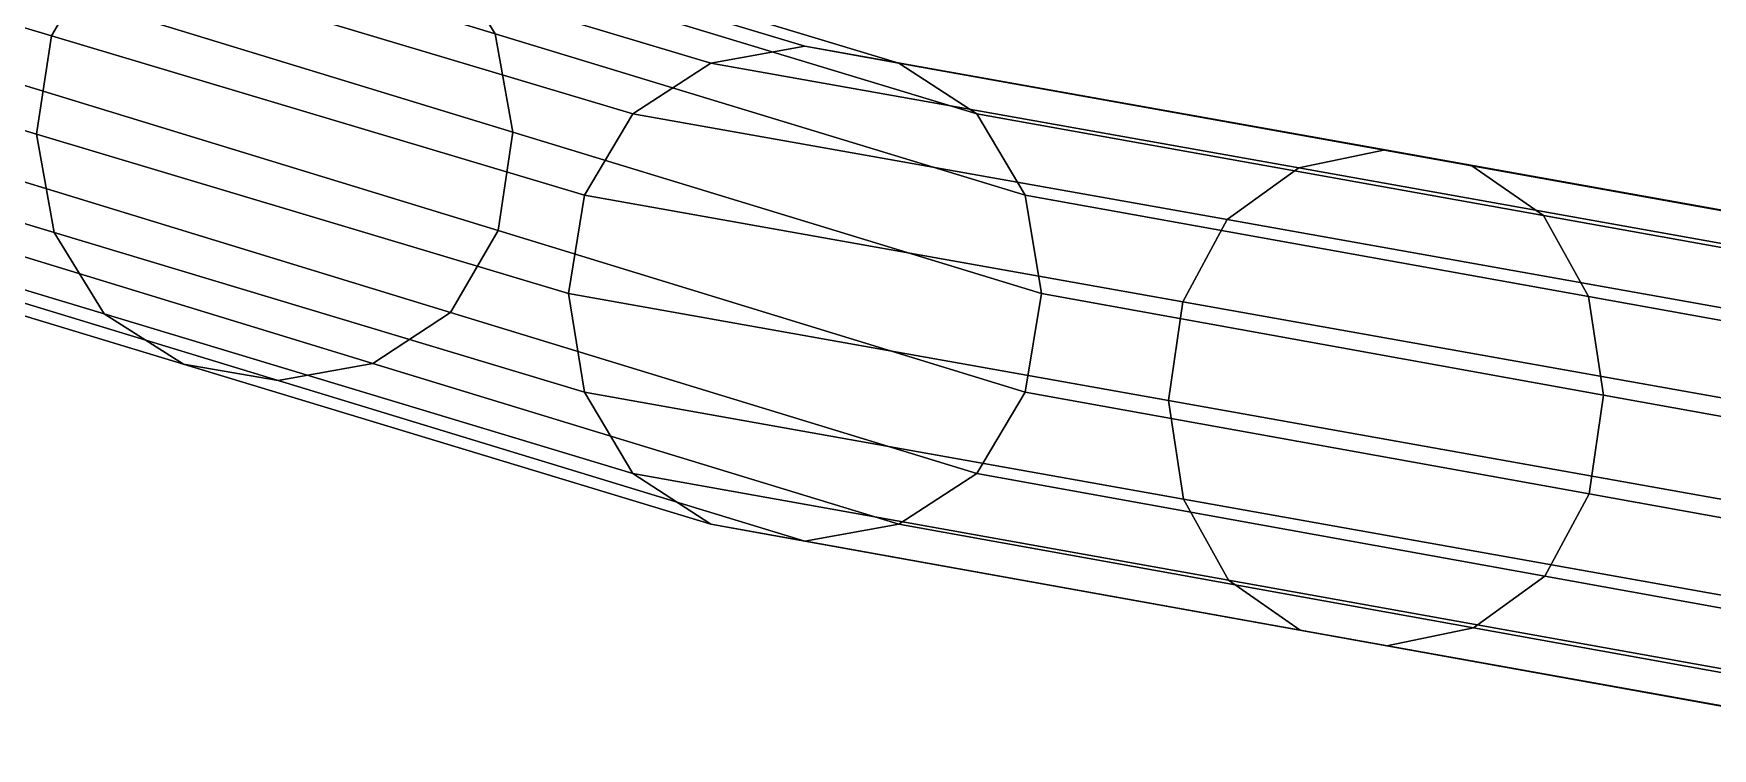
# Model space of a CAD drawing. Extents: x -10606 to 81047, y -69897 to 84397.
# Drawn here: x 17843 to 32791, y -8620 to -2260 of the extents above; entities that cross this region are included whole.
import ezdxf

# ---------------------------------------------------------------- set-up
doc = ezdxf.new("R2010")
doc.units = 0

msp = doc.modelspace()

# ---------------------------------------------------------------- linework, layer by layer
for points in [[(18002.333984, -2279.651367, -58793.183594), (12979.705078, -778.339172, -62555.507813), (13429.979492, -59.029221, -63019.632813), (18425.662109, -1552.171143, -59312.101563)], [(21508.791016, -1537.861816, -63091.421875), (16631.931641, -59.029152, -66547.90625), (17082.205078, -778.339172, -67076.109375), (21952.892578, -2261.427002, -63635.804688)], [(17870.216797, -3155.94458, -58631.234375), (12829.614258, -1646.471924, -62428.785156), (12979.705078, -778.339172, -62555.507813), (18002.333984, -2279.651367, -58793.183594)], [(22110.228516, -3136.530029, -63828.667969), (21952.892578, -2261.427002, -63635.804688), (17082.205078, -778.339172, -67076.109375), (17232.296875, -1646.471802, -67280.164063)], [(23873.320313, -2522.788574, -56673.710938), (19117.826172, -1098.656616, -60160.5625), (19958.710938, -944.642517, -61191.324219), (24710.626953, -2372.703125, -57752.632813)], [(24710.626953, -2372.703125, -57752.632813), (19958.710938, -944.642517, -61191.324219), (20803.835938, -1090.803345, -62227.28125), (25547.933594, -2522.78833, -58835.480469)], [(23179.550781, -2973.044434, -55784.015625), (18425.662109, -1552.171143, -59312.101563), (19117.826172, -1098.656616, -60160.5625), (23873.320313, -2522.788574, -56673.710938)], [(25547.933594, -2522.78833, -58835.480469), (20803.835938, -1090.803345, -62227.28125), (21508.791016, -1537.861816, -63091.421875), (26241.703125, -2973.044434, -59736.960938)], [(22748.935547, -3698.457031, -55237.621094), (18002.333984, -2279.651367, -58793.183594), (18425.662109, -1552.171143, -59312.101563), (23179.550781, -2973.044434, -55784.015625)], [(26241.703125, -2973.044434, -59736.960938), (21508.791016, -1537.861816, -63091.421875), (21952.892578, -2261.427002, -63635.804688), (26672.318359, -3698.456787, -60302.339844)], [(18027.251953, -4030.976074, -58823.730469), (12979.705078, -2514.604492, -62632.835938), (12829.614258, -1646.471924, -62428.785156), (17870.216797, -3155.94458, -58631.234375)], [(21978.537109, -4013.02124, -63667.238281), (22110.228516, -3136.530029, -63828.667969), (17232.296875, -1646.471802, -67280.164063), (17082.205078, -2514.604492, -67153.4375)], [(22748.935547, -3698.457031, -55237.621094), (22605.398438, -4573.95459, -55063.785156), (17870.216797, -3155.94458, -58631.234375), (18002.333984, -2279.651367, -58793.183594)], [(26672.318359, -3698.456787, -60302.339844), (21952.892578, -2261.427002, -63635.804688), (22110.228516, -3136.530029, -63828.667969), (26815.857422, -4573.95459, -60499.089844)], [(29107.517578, -3455.927246, -53161.277344), (23873.320313, -2522.788574, -56673.710938), (24710.626953, -2372.703125, -57752.632813), (29877.414063, -3295.654785, -54316.121094)], [(29877.414063, -3295.654785, -54316.121094), (24710.626953, -2372.703125, -57752.632813), (25547.933594, -2522.78833, -58835.480469), (30648.027344, -3436.105469, -55472.042969)], [(18027.251953, -4030.976074, -58823.730469), (18471.369141, -4754.645508, -59368.128906), (13429.979492, -3233.914551, -63161.039063), (12979.705078, -2514.604492, -62632.835938)], [(21555.533203, -4740.720703, -63148.71875), (21978.537109, -4013.02124, -63667.238281), (17082.205078, -2514.604492, -67153.4375), (16631.931641, -3233.914551, -66689.3125)], [(28470.453125, -3915.26416, -52205.679688), (23179.550781, -2973.044434, -55784.015625), (23873.320313, -2522.788574, -56673.710938), (29107.517578, -3455.927246, -53161.277344)], [(30648.027344, -3436.105469, -55472.042969), (25547.933594, -2522.78833, -58835.480469), (26241.703125, -2973.044434, -59736.960938), (31287.441406, -3879.002686, -56431.164063)], [(28076.382813, -4647.258789, -51614.574219), (22748.935547, -3698.457031, -55237.621094), (23179.550781, -2973.044434, -55784.015625), (28470.453125, -3915.26416, -52205.679688)], [(31287.441406, -3879.002686, -56431.164063), (26241.703125, -2973.044434, -59736.960938), (26672.318359, -3698.456787, -60302.339844), (31685.773438, -4600.76709, -57028.660156)], [(26815.857422, -4573.95459, -60499.089844), (22110.228516, -3136.530029, -63828.667969), (21978.537109, -4013.02124, -63667.238281), (26672.318359, -5449.452148, -60325.253906)], [(18471.369141, -4754.645508, -59368.128906), (19176.681641, -5201.935547, -60232.707031), (14155.421875, -3680.382813, -63980.296875), (13429.979492, -3233.914551, -63161.039063)], [(20863.414063, -5194.351074, -62300.3125), (21555.533203, -4740.720703, -63148.71875), (16631.931641, -3233.914551, -66689.3125), (15906.489258, -3680.382813, -65909.820313)], [(22605.398438, -4573.95459, -55063.785156), (22748.935547, -5449.452148, -55260.535156), (18027.251953, -4030.976074, -58823.730469), (17870.216797, -3155.94458, -58631.234375)], [(34964.085938, -4204.29541, -50932.894531), (34149.769531, -4354.846191, -49777.648438), (29107.517578, -3455.927246, -53161.277344), (29877.414063, -3295.654785, -54316.121094)], [(35778.40625, -4354.845703, -52088.632813), (34964.085938, -4204.29541, -50932.894531), (29877.414063, -3295.654785, -54316.121094), (30648.027344, -3436.105469, -55472.042969)], [(36453.128906, -4806.497559, -53046.777344), (35778.40625, -4354.845703, -52088.632813), (30648.027344, -3436.105469, -55472.042969), (31287.441406, -3879.002686, -56431.164063)], [(34149.769531, -4354.846191, -49777.648438), (33475.046875, -4806.497559, -48820.976563), (28470.453125, -3915.26416, -52205.679688), (29107.517578, -3455.927246, -53161.277344)], [(19176.681641, -5201.935547, -60232.707031), (20022.255859, -5348.304199, -61269.21875), (15030.956055, -3829.205566, -64951.6875), (14155.421875, -3680.382813, -63980.296875)], [(20022.255859, -5348.304199, -61269.21875), (20863.414063, -5194.351074, -62300.3125), (15906.489258, -3680.382813, -65909.820313), (15030.956055, -3829.205566, -64951.6875)], [(27947.083984, -5526.333984, -51420.625), (22605.398438, -4573.95459, -55063.785156), (22748.935547, -3698.457031, -55237.621094), (28076.382813, -4647.258789, -51614.574219)], [(31685.773438, -4600.76709, -57028.660156), (26672.318359, -3698.456787, -60302.339844), (26815.857422, -4573.95459, -60499.089844), (31820.736328, -5476.401367, -57231.105469)], [(36871.921875, -5534.158203, -53642.21875), (36453.128906, -4806.497559, -53046.777344), (31287.441406, -3879.002686, -56431.164063), (31685.773438, -4600.76709, -57028.660156)], [(22748.935547, -5449.452148, -55260.535156), (23179.550781, -6174.864746, -55825.910156), (18471.369141, -4754.645508, -59368.128906), (18027.251953, -4030.976074, -58823.730469)], [(26672.318359, -5449.452148, -60325.253906), (21978.537109, -4013.02124, -63667.238281), (21555.533203, -4740.720703, -63148.71875), (26241.703125, -6174.864746, -59778.859375)], [(33475.046875, -4806.497559, -48820.976563), (33056.253906, -5534.158203, -48227.90625), (28076.382813, -4647.258789, -51614.574219), (28470.453125, -3915.26416, -52205.679688)], [(27947.083984, -5526.333984, -51420.625), (28082.134766, -6402.086426, -51623.203125), (22748.935547, -5449.452148, -55260.535156), (22605.398438, -4573.95459, -55063.785156)], [(31691.833984, -6355.523438, -57037.75), (31820.736328, -5476.401367, -57231.105469), (26815.857422, -4573.95459, -60499.089844), (26672.318359, -5449.452148, -60325.253906)], [(37011.519531, -6412.369141, -53841.734375), (36871.921875, -5534.158203, -53642.21875), (31685.773438, -4600.76709, -57028.660156), (31820.736328, -5476.401367, -57231.105469)], [(23179.550781, -6174.864746, -55825.910156), (23873.320313, -6625.120605, -56727.394531), (19176.681641, -5201.935547, -60232.707031), (18471.369141, -4754.645508, -59368.128906)], [(25547.935547, -6625.120605, -58889.164063), (26241.703125, -6174.864746, -59778.859375), (21555.533203, -4740.720703, -63148.71875), (20863.414063, -5194.351074, -62300.3125)], [(33056.253906, -5534.158203, -48227.90625), (32916.65625, -6412.369141, -48031.253906), (27947.083984, -5526.333984, -51420.625), (28076.382813, -4647.258789, -51614.574219)], [(23873.320313, -6625.120605, -56727.394531), (24710.626953, -6775.206055, -57810.242188), (20022.255859, -5348.304199, -61269.21875), (19176.681641, -5201.935547, -60232.707031)], [(24710.626953, -6775.206055, -57810.242188), (25547.935547, -6625.120605, -58889.164063), (20863.414063, -5194.351074, -62300.3125), (20022.255859, -5348.304199, -61269.21875)], [(28082.134766, -6402.086426, -51623.203125), (28481.029297, -7124.077637, -52221.542969), (23179.550781, -6174.864746, -55825.910156), (22748.935547, -5449.452148, -55260.535156)], [(31298.458984, -7087.714844, -56447.6875), (31691.833984, -6355.523438, -57037.75), (26672.318359, -5449.452148, -60325.253906), (26241.703125, -6174.864746, -59778.859375)], [(33056.253906, -7290.580078, -48230.769531), (28082.134766, -6402.086426, -51623.203125), (27947.083984, -5526.333984, -51420.625), (32916.65625, -6412.369141, -48031.253906)], [(37011.519531, -6412.369141, -53841.734375), (31820.736328, -5476.401367, -57231.105469), (31691.833984, -6355.523438, -57037.75), (36871.921875, -7290.580078, -53645.082031)], [(28481.029297, -7124.077637, -52221.542969), (29121.195313, -7567.19043, -53181.792969), (23873.320313, -6625.120605, -56727.394531), (23179.550781, -6174.864746, -55825.910156)], [(30662.013672, -7547.297852, -55493.023438), (31298.458984, -7087.714844, -56447.6875), (26241.703125, -6174.864746, -59778.859375), (25547.935547, -6625.120605, -58889.164063)], [(33475.046875, -8018.240723, -48826.214844), (28481.029297, -7124.077637, -52221.542969), (28082.134766, -6402.086426, -51623.203125), (33056.253906, -7290.580078, -48230.769531)], [(36871.921875, -7290.580078, -53645.082031), (31691.833984, -6355.523438, -57037.75), (31298.458984, -7087.714844, -56447.6875), (36453.128906, -8018.240723, -53052.015625)], [(29121.195313, -7567.19043, -53181.792969), (29892.255859, -7707.70459, -54338.382813), (24710.626953, -6775.206055, -57810.242188), (23873.320313, -6625.120605, -56727.394531)], [(29892.255859, -7707.70459, -54338.382813), (30662.013672, -7547.297852, -55493.023438), (25547.935547, -6625.120605, -58889.164063), (24710.626953, -6775.206055, -57810.242188)], [(34149.769531, -8469.892578, -49784.359375), (29121.195313, -7567.19043, -53181.792969), (28481.029297, -7124.077637, -52221.542969), (33475.046875, -8018.240723, -48826.214844)], [(36453.128906, -8018.240723, -53052.015625), (31298.458984, -7087.714844, -56447.6875), (30662.013672, -7547.297852, -55493.023438), (35778.40625, -8469.892578, -52095.34375)], [(34964.085938, -8620.443359, -50940.09375), (29892.255859, -7707.70459, -54338.382813), (29121.195313, -7567.19043, -53181.792969), (34149.769531, -8469.892578, -49784.359375)], [(35778.40625, -8469.892578, -52095.34375), (30662.013672, -7547.297852, -55493.023438), (29892.255859, -7707.70459, -54338.382813), (34964.085938, -8620.443359, -50940.09375)]]:
    msp.add_3dface(points)

doc.saveas('drawing.dxf')
